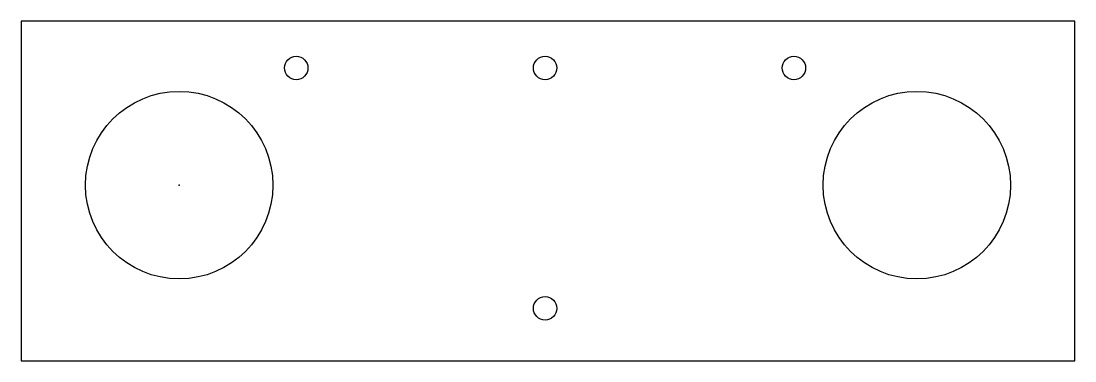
# Model space of a CAD drawing. Header units: centimetres. Extents: x -2.7 to 15.3, y -3 to 2.8.
import ezdxf

# ---------------------------------------------------------------- set-up
doc = ezdxf.new("R2010")
doc.units = ezdxf.units.CM
doc.header["$MEASUREMENT"] = 0
doc.layers.add('gearbox_coverplate v2_Sketch1', color=7, linetype='Continuous')

msp = doc.modelspace()

# ---------------------------------------------------------------- linework, layer by layer
at = {"layer": 'gearbox_coverplate v2_Sketch1'}
for p, q in [((15.3, 2.8, -0.4), (-2.7, 2.8, -0.4)), ((-2.7, 2.8, -0.4), (-2.7, -3, -0.4)), ((15.3, -3, -0.4), (15.3, 2.8, -0.4)), ((-2.7, -3, -0.4), (15.3, -3, -0.4))]:
    msp.add_line(p, q, dxfattribs=at)
for centre, radius in [((2, 2, -0.4), 0.2), ((6.25, 2, -0.4), 0.2), ((10.5, 2, -0.4), 0.2), ((0, 0, -0.4), 1.6), ((12.6, 0, -0.4), 1.6), ((6.25, -2.103, -0.4), 0.2)]:
    msp.add_circle(centre, radius, dxfattribs=at)
msp.add_point((0, 0, -0.4), dxfattribs=at)

doc.saveas('drawing.dxf')
